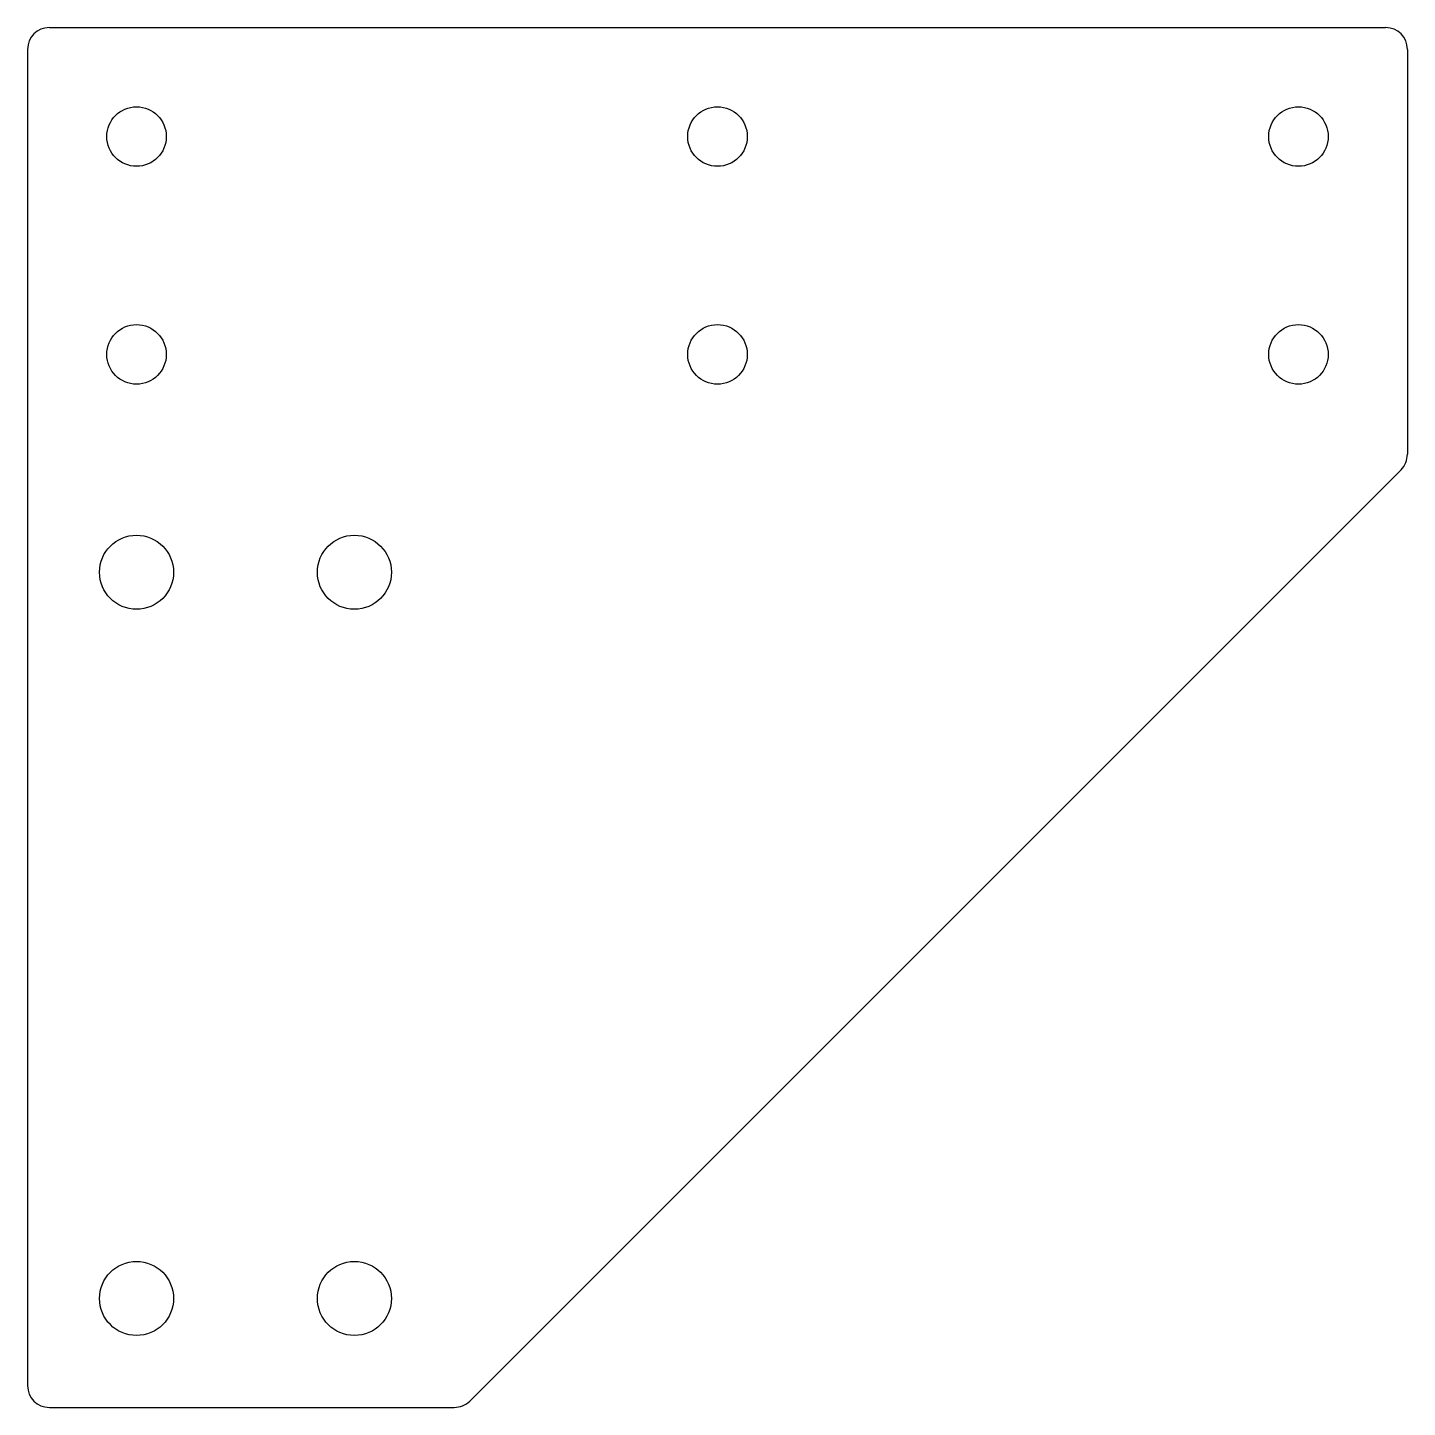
# Model space of a CAD drawing. Header units: millimetres. Extents: x 0 to 190, y -190 to 0.
import ezdxf

# ---------------------------------------------------------------- set-up
doc = ezdxf.new("R2010")
doc.units = ezdxf.units.MM
doc.layers.add('Shape2DView', color=7, linetype='CONTINUOUS')

msp = doc.modelspace()

# ---------------------------------------------------------------- linework, layer by layer
at = {"layer": 'Shape2DView'}
for p, q in [((3, 0), (187, 0)), ((0, -3), (0, -187)), ((190, -3), (190, -58.7574)), ((60.8787, -189.121), (189.121, -60.8787)), ((3, -190), (58.7574, -190))]:
    msp.add_line(p, q, dxfattribs=at)
for centre, radius in [((15, -15), 4.1), ((95, -15), 4.1), ((175, -15), 4.1), ((15, -45), 4.1), ((95, -45), 4.1), ((175, -45), 4.1), ((15, -75), 5.1), ((45, -75), 5.1), ((15, -175), 5.1), ((45, -175), 5.1)]:
    msp.add_circle(centre, radius, dxfattribs=at)
for centre, start, end in [((3, -3), 90, 180), ((187, -3), 0, 90), ((187, -58.7574), -45, 0), ((3, -187), 180, -90), ((58.7574, -187), -90, -45)]:
    msp.add_arc(centre, 3, start, end, dxfattribs=at)

doc.saveas('drawing.dxf')
